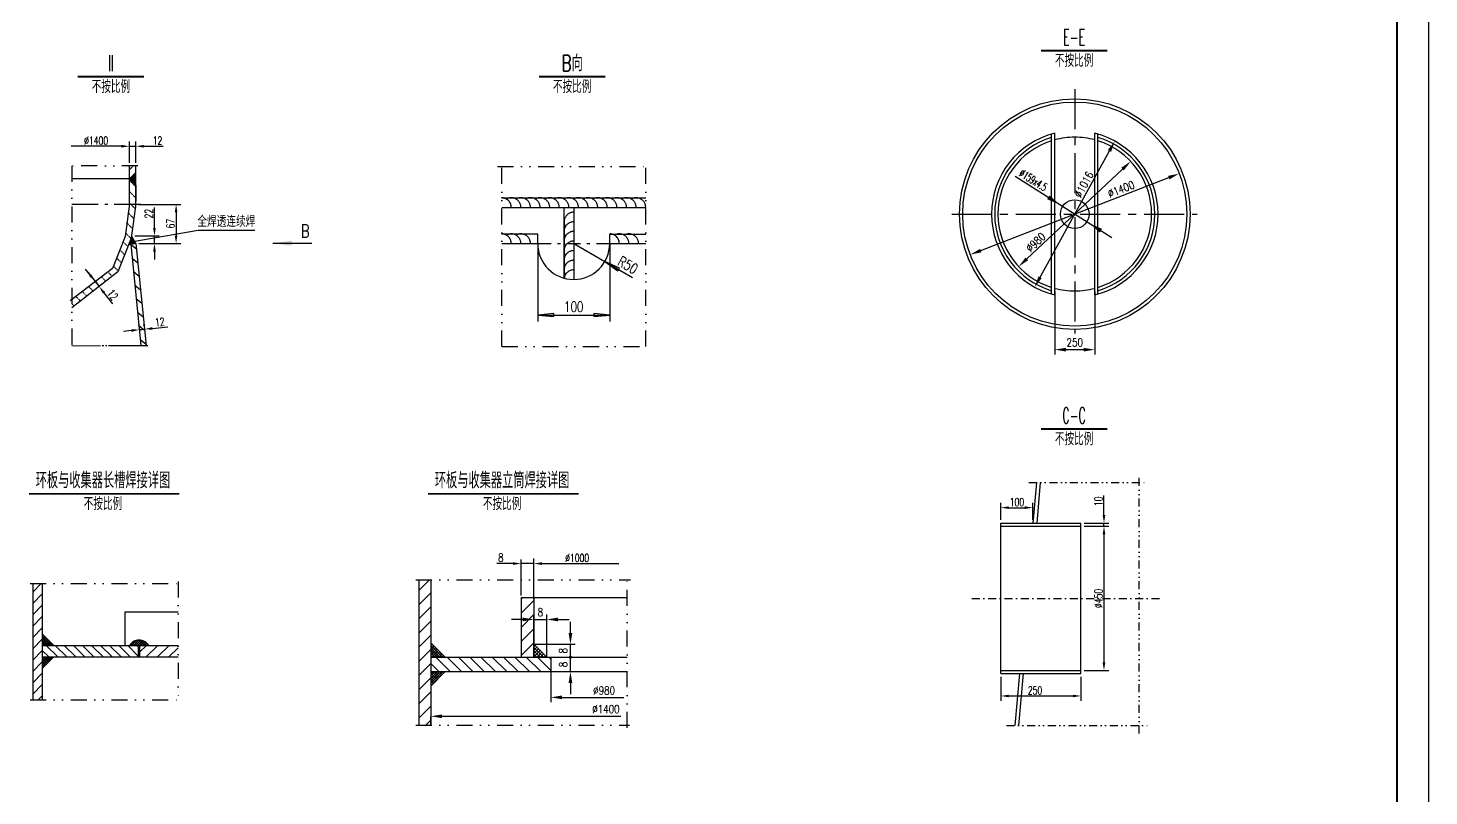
# Model space of a CAD drawing. Header units: millimetres. Extents: x 2180 to 3021, y -3886 to -2681.
# Drawn here: x 2583.3 to 3020.9, y -3453.4 to -3213.6 of the extents above; entities that cross this region are included whole.
import ezdxf
from ezdxf.enums import TextEntityAlignment as Align

# ---------------------------------------------------------------- set-up
doc = ezdxf.new("R2010")
doc.units = ezdxf.units.MM
doc.header["$LTSCALE"] = 10
doc.header["$MEASUREMENT"] = 0
for name, pattern in [('CENTER', [2, 1.25, -0.25, 0.25, -0.25]), ('DASHDOT2', [0.5, 0.25, -0.125, 0, -0.125]), ('DIVIDE', [1.25, 0.5, -0.25, 0, -0.25, 0, -0.25]), ('DIVIDE2', [0.625, 0.25, -0.125, 0, -0.125, 0, -0.125])]:
    doc.linetypes.add(name, pattern=pattern)
doc.layers.get('0').update_dxf_attribs({"linetype": 'CONTINUOUS'})
doc.layers.get('DEFPOINTS').update_dxf_attribs({"linetype": 'CONTINUOUS'})
for name, color, linetype in [('1', 2, 'CENTER'), ('2', 2, 'CONTINUOUS'), ('3', 2, 'DIVIDE')]:
    doc.layers.add(name, color=color, linetype=linetype)
doc.styles.add('H5', font='romans', dxfattribs={"width": 0.8, "bigfont": 'HZ5.SHX'})
doc.styles.add('HZ', font='txt', dxfattribs={"width": 0.5, "bigfont": 'hztxt.shx'})
doc.styles.add('HZTXT', font='ROMANS', dxfattribs={"width": 0.7, "bigfont": 'HZTXT'})
doc.dimstyles.new('STANDARD$0', dxfattribs={"dimscale": 0, "dimtxt": 4, "dimasz": 3, "dimexe": 1.5, "dimexo": 0, "dimgap": 1, "dimtad": 1, "dimdec": 0, "dimlfac": 5, "dimzin": 12, "dimdsep": 46, "dimtxsty": 'H5', "dimcen": 0, "dimadec": 0, "dimazin": 0, "dimtfac": 1, "dimtdec": 0, "dimtmove": 0, "dimatfit": 3, "dimfxl": 0, "dimtvp": 0.833333, "dimtolj": 1, "dimtzin": 1, "dimarcsym": 0})
pattern_1 = [(45, (8.23518, 12.92277), (-0.0883883476, 0.0883883476), []), (135, (8.23518, 12.92277), (-0.0883883476, -0.0883883476), [])]

# ---------------------------------------------------------------- blocks, each defined once
blk = doc.blocks.new('*X1')
at = {"color": 0}
for p, q in [((352.7, 100.26), (352.71, 100.27)), ((358.62, 94.28), (352.7, 100.21)), ((352.7, 99.2), (353.24, 99.74)), ((352.7, 98.14), (353.77, 99.21)), ((357.56, 94.28), (352.7, 99.15)), ((352.7, 97.08), (354.3, 98.68)), ((352.7, 96.02), (354.83, 98.15)), ((356.5, 94.28), (352.7, 98.09)), ((352.7, 94.95), (355.36, 97.62)), ((355.44, 94.28), (352.7, 97.02)), ((354.38, 94.28), (352.7, 95.96)), ((353.32, 94.28), (352.7, 94.9)), ((353.08, 94.28), (355.89, 97.09)), ((354.14, 94.28), (356.42, 96.56)), ((355.2, 94.28), (356.95, 96.03)), ((356.26, 94.28), (357.48, 95.5)), ((357.32, 94.28), (358.01, 94.97)), ((358.39, 94.28), (358.54, 94.44))]:
    blk.add_line(p, q, dxfattribs=at)
blk = doc.blocks.new('*X3')
at = {"color": 0}
for p, q in [((271.5, 63.79), (274.86, 67.15)), ((271.5, 59.37), (275.25, 63.12)), ((271.5, 54.95), (275.25, 58.7)), ((271.5, 50.53), (275.25, 54.28)), ((271.5, 46.11), (275.25, 49.86)), ((271.5, 41.69), (275.25, 45.44)), ((271.5, 37.27), (275.25, 41.02)), ((271.5, 32.85), (275.25, 36.6)), ((271.5, 28.43), (275.25, 32.18)), ((271.5, 24.01), (275.25, 27.76)), ((273.69, 21.78), (275.25, 23.34))]:
    blk.add_line(p, q, dxfattribs=at)
blk = doc.blocks.new('*X2')
at = {"color": 0}
for p, q in [((277.76, 89.94), (275.25, 92.45)), ((281.29, 89.94), (276.79, 94.44)), ((284.83, 89.94), (280.33, 94.44)), ((288.36, 89.94), (283.86, 94.44)), ((291.9, 89.94), (287.4, 94.44)), ((295.43, 89.94), (290.93, 94.44)), ((298.97, 89.94), (294.47, 94.44)), ((302.5, 89.94), (298, 94.44)), ((306.04, 89.94), (301.54, 94.44)), ((309.58, 89.94), (305.08, 94.44)), ((312.75, 90.3), (308.61, 94.44)), ((312.75, 93.84), (312.15, 94.44))]:
    blk.add_line(p, q, dxfattribs=at)
blk = doc.blocks.new('*X4')
at = {"color": 0}
for p, q in [((309.93, 43), (311.8, 44.87)), ((311.44, 43), (310.32, 44.11)), ((310.82, 43), (312.86, 45.04)), ((312.32, 43), (310.85, 44.47)), ((313.2, 43), (311.45, 44.75)), ((311.7, 43), (313.7, 45)), ((314.09, 43), (312.14, 44.95)), ((312.59, 43), (314.42, 44.83)), ((314.97, 43), (312.93, 45.05)), ((313.47, 43), (315.05, 44.58)), ((315.86, 43), (313.89, 44.97)), ((314.35, 43), (315.6, 44.25)), ((315.24, 43), (316.09, 43.85)), ((316.74, 43), (315.3, 44.44)), ((309.67, 43), (309.46, 43.21)), ((310.55, 43), (309.86, 43.69)), ((316.12, 43), (316.51, 43.39))]:
    blk.add_line(p, q, dxfattribs=at)
blk = doc.blocks.new('*X5')
at = {"color": 0}
for p, q in [((313.25, 83.44), (315.94, 86.13)), ((315.86, 81.63), (320.36, 86.13)), ((320.28, 81.63), (324.78, 86.13)), ((324.7, 81.63), (328.27, 85.2))]:
    blk.add_line(p, q, dxfattribs=at)
blk = doc.blocks.new('*D11')
at = {"color": 2, "linetype": 'ByBlock'}
for p, q in [((2688.82, -3526.85), (2683.73, -3526.85)), ((2691.32, -3536.8), (2691.32, -3525.6)), ((2695.32, -3526.85), (2691.32, -3526.85)), ((2695.32, -3536.8), (2695.32, -3525.6)), ((2697.82, -3526.85), (2700.32, -3526.85))]:
    blk.add_line(p, q, dxfattribs=at)
for points in [[(2688.82, -3526.44), (2688.82, -3527.27), (2691.32, -3526.85)], [(2697.82, -3526.44), (2697.82, -3527.27), (2695.32, -3526.85)]]:
    blk.add_solid(points, dxfattribs=at)
at = {"layer": 'DEFPOINTS', "color": 0, "linetype": 'ByBlock'}
for p in [(2691.32, -3526.85), (2691.32, -3537.42), (2695.32, -3537.42)]:
    blk.add_point(p, dxfattribs=at)
at = {"color": 2, "linetype": 'ByBlock', "insert": (2685.02, -3524.98), "char_height": 2.5, "attachment_point": 5, "style": 'H5'}
blk.add_mtext('\\A1;8', dxfattribs=at)
blk = doc.blocks.new('*X7')
at = {"color": 0}
for p, q in [((304, 42.02), (304.41, 42.43)), ((304, 40.96), (304.94, 41.9)), ((307.01, 38.77), (304, 41.77)), ((304, 39.9), (305.47, 41.37)), ((304, 38.84), (306, 40.84)), ((305.95, 38.77), (304, 40.71)), ((304.89, 38.77), (304, 39.65)), ((304.99, 38.77), (306.53, 40.3)), ((306.05, 38.77), (307.06, 39.77)), ((307.11, 38.77), (307.59, 39.24))]:
    blk.add_line(p, q, dxfattribs=at)
blk = doc.blocks.new('*D10')
at = {"color": 0, "linetype": 'ByBlock'}
for p, q in [((3978.79, -3544.3), (3975.29, -3544.3)), ((3982.29, -3556.08), (3982.29, -3542.8)), ((3982.29, -3544.3), (3986.36, -3544.3)), ((3986.36, -3556.08), (3986.36, -3542.8)), ((3989.86, -3544.3), (3993.36, -3544.3))]:
    blk.add_line(p, q, dxfattribs=at)
for points in [[(3978.79, -3543.72), (3978.79, -3544.89), (3982.29, -3544.3)], [(3989.86, -3543.72), (3989.86, -3544.89), (3986.36, -3544.3)]]:
    blk.add_solid(points, dxfattribs=at)
at = {"layer": 'DEFPOINTS', "color": 0, "linetype": 'ByBlock'}
for p in [(3986.36, -3544.3), (3982.29, -3556.08), (3986.36, -3556.08)]:
    blk.add_point(p, dxfattribs=at)
at = {"color": 0, "linetype": 'ByBlock', "insert": (3984.32, -3542.05), "char_height": 2.5, "attachment_point": 5, "style": 'H5'}
blk.add_mtext('\\A1;8', dxfattribs=at)
blk = doc.blocks.new('*X6')
at = {"color": 0}
for p, q in [((300, 56.93), (300.49, 57.42)), ((300, 52.51), (304, 56.51)), ((300, 48.09), (304, 52.09)), ((300, 43.67), (304, 47.67)), ((300, 39.25), (304, 43.25)), ((303.93, 38.77), (304, 38.84))]:
    blk.add_line(p, q, dxfattribs=at)
blk = doc.blocks.new('*D14')
at = {"color": 0, "linetype": 'ByBlock'}
for p, q in [((4104.84, -3369.61), (4104.84, -3389.3)), ((4117.34, -3369.61), (4117.34, -3389.3)), ((4108.34, -3387.8), (4113.84, -3387.8))]:
    blk.add_line(p, q, dxfattribs=at)
for points in [[(4108.34, -3387.22), (4108.34, -3388.38), (4104.84, -3387.8)], [(4113.84, -3387.22), (4113.84, -3388.38), (4117.34, -3387.8)]]:
    blk.add_solid(points, dxfattribs=at)
at = {"layer": 'DEFPOINTS', "color": 0, "linetype": 'ByBlock'}
for p in [(4104.84, -3369.61), (4117.34, -3369.61), (4117.34, -3387.8)]:
    blk.add_point(p, dxfattribs=at)
at = {"color": 0, "linetype": 'ByBlock', "insert": (4111.09, -3385.55), "char_height": 2.5, "attachment_point": 5, "style": 'H5'}
blk.add_mtext('\\A1;250', dxfattribs=at)
blk = doc.blocks.new('*X97')
at = {"color": 0}
for p, q in [((15589, 7422), (15649, 7482)), ((15589, 7316), (15649, 7376)), ((15595, 7216), (15635, 7255)), ((15635, 7255), (15649, 7270)), ((15607, 7122), (15660, 7175)), ((15620, 7028), (15672, 7081)), ((15633, 6935), (15684, 6987)), ((15663, 6860), (15708, 6905)), ((15694, 6784), (15738, 6829)), ((15724, 6708), (15769, 6753)), ((15755, 6633), (15799, 6677)), ((15810, 6582), (15850, 6622)), ((15870, 6536), (15910, 6576)), ((15929, 6490), (15970, 6530)), ((15989, 6443), (16030, 6484)), ((16049, 6397), (16090, 6438)), ((16108, 6350), (16150, 6392)), ((16168, 6304), (16189, 6325))]:
    blk.add_line(p, q, dxfattribs=at)
blk = doc.blocks.new('*X98')
at = {"color": 0}
blk.add_line((15649, 7579), (15613, 7615), dxfattribs=at)
blk = doc.blocks.new('*D127')
at = {"color": 0, "linetype": 'ByBlock'}
for p, q in [((2617.92, -3268.69), (2631.02, -3268.69)), ((2629.52, -3271.19), (2629.52, -3278.41)), ((2617.92, -3280.91), (2631.02, -3280.91))]:
    blk.add_line(p, q, dxfattribs=at)
for points in [[(2629.1, -3271.19), (2629.94, -3271.19), (2629.52, -3268.69)], [(2629.1, -3278.41), (2629.94, -3278.41), (2629.52, -3280.91)]]:
    blk.add_solid(points, dxfattribs=at)
at = {"layer": 'DEFPOINTS', "color": 0, "linetype": 'ByBlock'}
for p in [(2616.92, -3268.69), (2616.92, -3280.91), (2629.52, -3280.91)]:
    blk.add_point(p, dxfattribs=at)
at = {"color": 0, "linetype": 'ByBlock', "insert": (2627.77, -3274.72), "char_height": 2.5, "attachment_point": 5, "rotation": 90, "style": 'HZTXT'}
blk.add_mtext('\\A1;67', dxfattribs=at)
blk = doc.blocks.new('*D128')
at = {"color": 0, "linetype": 'ByBlock'}
for p, q in [((2604.19, -3263.47), (2601.69, -3263.47)), ((2606.69, -3268.61), (2606.69, -3261.97)), ((2606.69, -3263.47), (2608.69, -3263.47)), ((2608.69, -3268.61), (2608.69, -3261.97)), ((2611.19, -3263.47), (2617.27, -3263.47))]:
    blk.add_line(p, q, dxfattribs=at)
for points in [[(2604.19, -3263.05), (2604.19, -3263.89), (2606.69, -3263.47)], [(2611.19, -3263.05), (2611.19, -3263.89), (2608.69, -3263.47)]]:
    blk.add_solid(points, dxfattribs=at)
at = {"layer": 'DEFPOINTS', "color": 0, "linetype": 'ByBlock'}
for p in [(2608.69, -3263.47), (2606.69, -3269.61), (2608.69, -3269.61)]:
    blk.add_point(p, dxfattribs=at)
at = {"color": 0, "linetype": 'ByBlock', "insert": (2615.48, -3261.72), "char_height": 2.5, "attachment_point": 5, "style": 'HZTXT'}
blk.add_mtext('\\A1;12', dxfattribs=at)
blk = doc.blocks.new('*D137')
at = {"color": 0, "linetype": 'ByBlock'}
for p, q in [((2878.65, -3373.77), (2878.65, -3368.46)), ((2888.65, -3373.77), (2888.65, -3368.46)), ((2881.15, -3369.96), (2886.15, -3369.96))]:
    blk.add_line(p, q, dxfattribs=at)
for points in [[(2881.15, -3369.54), (2881.15, -3370.37), (2878.65, -3369.96)], [(2886.15, -3369.54), (2886.15, -3370.37), (2888.65, -3369.96)]]:
    blk.add_solid(points, dxfattribs=at)
at = {"layer": 'DEFPOINTS', "color": 0, "linetype": 'ByBlock'}
for p in [(2888.65, -3369.96), (2878.65, -3374.77), (2888.65, -3374.77)]:
    blk.add_point(p, dxfattribs=at)
at = {"color": 0, "linetype": 'ByBlock', "insert": (2883.68, -3368.21), "char_height": 2.5, "attachment_point": 5, "style": 'HZTXT'}
blk.add_mtext('\\A1;100', dxfattribs=at)
blk = doc.blocks.new('*D138')
at = {"color": 0, "linetype": 'ByBlock'}
for p, q in [((2878.65, -3422.77), (2878.65, -3430.25)), ((2903.65, -3422.77), (2903.65, -3430.25)), ((2881.15, -3428.75), (2901.15, -3428.75))]:
    blk.add_line(p, q, dxfattribs=at)
for points in [[(2881.15, -3428.34), (2881.15, -3429.17), (2878.65, -3428.75)], [(2901.15, -3428.34), (2901.15, -3429.17), (2903.65, -3428.75)]]:
    blk.add_solid(points, dxfattribs=at)
at = {"layer": 'DEFPOINTS', "color": 0, "linetype": 'ByBlock'}
for p in [(2878.65, -3421.77), (2903.65, -3421.77), (2903.65, -3428.75)]:
    blk.add_point(p, dxfattribs=at)
at = {"color": 0, "linetype": 'ByBlock', "insert": (2889.34, -3427), "char_height": 2.5, "attachment_point": 5, "style": 'HZTXT'}
blk.add_mtext('\\A1;250', dxfattribs=at)
blk = doc.blocks.new('*D139')
at = {"color": 0, "linetype": 'ByBlock'}
for p, q in [((2904.65, -3375.77), (2912.38, -3375.77)), ((2910.88, -3378.27), (2910.88, -3418.27)), ((2904.65, -3420.77), (2912.38, -3420.77))]:
    blk.add_line(p, q, dxfattribs=at)
for points in [[(2910.46, -3378.27), (2911.29, -3378.27), (2910.88, -3375.77)], [(2910.46, -3418.27), (2911.29, -3418.27), (2910.88, -3420.77)]]:
    blk.add_solid(points, dxfattribs=at)
at = {"layer": 'DEFPOINTS', "color": 0, "linetype": 'ByBlock'}
for p in [(2903.65, -3375.77), (2903.65, -3420.77), (2910.88, -3420.77)]:
    blk.add_point(p, dxfattribs=at)
at = {"color": 0, "linetype": 'ByBlock', "insert": (2909.13, -3398.31), "char_height": 2.5, "attachment_point": 5, "rotation": 90, "style": 'HZTXT'}
blk.add_mtext('\\A1;∅450', dxfattribs=at)
blk = doc.blocks.new('*D140')
at = {"color": 0, "linetype": 'ByBlock'}
for p, q in [((2910.88, -3372.27), (2910.88, -3366.19)), ((2904.65, -3374.77), (2912.38, -3374.77)), ((2904.65, -3375.77), (2912.38, -3375.77)), ((2910.88, -3375.77), (2910.88, -3374.77)), ((2910.88, -3378.27), (2910.88, -3380.77))]:
    blk.add_line(p, q, dxfattribs=at)
for points in [[(2910.46, -3372.27), (2911.29, -3372.27), (2910.88, -3374.77)], [(2910.46, -3378.27), (2911.29, -3378.27), (2910.88, -3375.77)]]:
    blk.add_solid(points, dxfattribs=at)
at = {"layer": 'DEFPOINTS', "color": 0, "linetype": 'ByBlock'}
for p in [(2903.65, -3374.77), (2903.65, -3375.77), (2910.88, -3374.77)]:
    blk.add_point(p, dxfattribs=at)
at = {"color": 0, "linetype": 'ByBlock', "insert": (2909.13, -3367.98), "char_height": 2.5, "attachment_point": 5, "rotation": 90, "style": 'HZTXT'}
blk.add_mtext('\\A1;10', dxfattribs=at)
blk = doc.blocks.new('*D141')
at = {"color": 0, "linetype": 'ByBlock'}
for p, q in [((2622.76, -3276.02), (2622.76, -3269.69)), ((2616.62, -3278.52), (2624.26, -3278.52)), ((2617.92, -3280.91), (2624.26, -3280.91)), ((2622.76, -3280.91), (2622.76, -3278.52)), ((2622.76, -3283.41), (2622.76, -3285.91))]:
    blk.add_line(p, q, dxfattribs=at)
for points in [[(2622.34, -3276.02), (2623.18, -3276.02), (2622.76, -3278.52)], [(2622.34, -3283.41), (2623.18, -3283.41), (2622.76, -3280.91)]]:
    blk.add_solid(points, dxfattribs=at)
at = {"layer": 'DEFPOINTS', "color": 0, "linetype": 'ByBlock'}
for p in [(2615.62, -3278.52), (2616.92, -3280.91), (2622.76, -3280.91)]:
    blk.add_point(p, dxfattribs=at)
at = {"color": 0, "linetype": 'ByBlock', "insert": (2621.01, -3271.6), "char_height": 2.5, "attachment_point": 5, "rotation": 90, "style": 'HZTXT'}
blk.add_mtext('\\A1;22', dxfattribs=at)

msp = doc.modelspace()

# ---------------------------------------------------------------- hatches: boundary and pattern name
at = {"layer": '2'}
h = msp.add_hatch(dxfattribs=at)
h.set_pattern_fill('ANSI37', color=256, style=0)
h.set_pattern_definition(pattern_1)
h.paths.add_polyline_path([(2614.9227168, -3260.6899147), (2616.9226968, -3262.6898947), (2616.9226968, -3260.6899147)])
h.paths.add_polyline_path([(2616.9226968, -3258.6899347), (2614.9227168, -3260.6899147), (2616.9226968, -3260.6899147)])
h = msp.add_hatch(dxfattribs=at)
h.set_pattern_fill('ANSI37', color=256, style=0)
h.set_pattern_definition(pattern_1)
h.paths.add_polyline_path([(2615.6199384, -3278.5194911), (2615.5229713, -3279.261897), (2614.7201482, -3281.2502965), (2616.9226968, -3280.9073721)])

# ---------------------------------------------------------------- linework, layer by layer
for p, q in [((2902.9779838, -3296.698579), (2902.9779838, -3246.7611181)), ((2903.9779838, -3296.9674693), (2903.9779838, -3246.4922278)), ((2916.4779838, -3296.9674693), (2916.4779838, -3246.4922278)), ((2917.4779838, -3296.698579), (2917.4779838, -3246.7611181)), ((2705.3257792, -3385.9111238), (2705.3257792, -3431.2808194)), ((2709.0757792, -3385.9111238), (2709.0757792, -3431.2808194)), ((2584.7213136, -3387.0500549), (2584.7213136, -3423.3458114)), ((2587.7213136, -3387.0500549), (2587.7213136, -3423.3458114)), ((2737.268034, -3391.4015243), (2770.4433979, -3391.4015243)), ((2737.268034, -3391.4015243), (2737.268034, -3410.0612269)), ((2741.268034, -3391.4015243), (2741.268034, -3410.0612269)), ((2613.4751174, -3395.9283937), (2630.1343438, -3395.9283937)), ((2613.4751174, -3395.9283937), (2613.4751174, -3406.3701374)), ((2591.3213136, -3406.3701374), (2587.7213136, -3402.7701374)), ((2587.7213136, -3406.3701374), (2630.1343438, -3406.3701374)), ((2617.7213136, -3406.3701374), (2617.7213136, -3409.9701374)), ((2618.1213136, -3406.3701374), (2618.1213136, -3409.9701374)), ((2713.5757792, -3410.0612269), (2709.0757792, -3405.5612269)), ((2745.3382457, -3410.0612269), (2741.268034, -3405.9910151)), ((2591.3213136, -3409.9701374), (2587.7213136, -3413.5701374)), ((2587.7213136, -3409.9701374), (2630.1343438, -3409.9701374)), ((2709.0757792, -3410.0612269), (2770.4433979, -3410.0612269)), ((2746.5757792, -3410.0612269), (2746.5757792, -3414.5612269)), ((2709.0757792, -3414.5612269), (2770.4433979, -3414.5612269)), ((2713.5757792, -3414.5612269), (2709.0757792, -3419.0612269))]:
    msp.add_line(p, q)
at = {"color": 0, "linetype": 'ByBlock'}
for p, q in [((2612.4227168, -3250.5481865), (2596.7718717, -3250.5481865)), ((2614.9227168, -3255.6899547), (2614.9227168, -3249.0481865)), ((2899.3933681, -3291.44941), (2921.0625995, -3252.0102871)), ((2895.2473698, -3285.7238279), (2925.1515715, -3257.6750705)), ((2880.8566889, -3283.1130394), (2939.5992787, -3260.3466577)), ((2602.757986, -3290.8445563), (2601.2216929, -3288.8722978)), ((2604.2942791, -3292.8168148), (2605.4610032, -3294.3146289)), ((2606.9972963, -3296.2868874), (2609.6472696, -3299.6888635)), ((2615.5540543, -3308.0757494), (2613.0667851, -3308.3277253)), ((2617.9405332, -3306.8288657), (2617.890138, -3306.3314119)), ((2618.0413236, -3307.8237734), (2619.6331599, -3307.6625104)), ((2619.5323695, -3306.6676027), (2619.4819744, -3306.1701489)), ((2622.1204291, -3307.4105345), (2626.9018362, -3306.926148)), ((2741.268034, -3379.8300121), (2741.268034, -3379.3300121)), ((2743.768034, -3380.8300121), (2767.854958, -3380.8300121)), ((2752.6988485, -3402.4910151), (2752.6988485, -3398.9910151)), ((2741.268034, -3405.9910151), (2754.1988485, -3405.9910151)), ((2752.6988485, -3414.5612269), (2752.6988485, -3405.9910151)), ((2745.3382457, -3410.0612269), (2754.1988485, -3410.0612269)), ((2752.6988485, -3418.0612269), (2752.6988485, -3421.5612269)), ((2709.0757792, -3431.2808194), (2709.0757792, -3428.6300631))]:
    msp.add_line(p, q, dxfattribs=at)
for radius in [36, 35, 4.48]:
    msp.add_circle((2910.2279838, -3271.7298485), radius)
for centre, radius, start, end in [((2910.2279838, -3271.7298485), 26, 103.909241778, 256.090758222), ((2910.2279838, -3271.7298485), 26, 283.909241778, 76.090758222), ((2910.2279838, -3271.7298485), 25, 106.857956022, 253.142043978), ((2910.2279838, -3271.7298485), 24, 107.582776008, 252.417223992), ((2910.2279838, -3271.7298485), 24, 90, 105.0947871), ((2910.2279838, -3271.7298485), 24, 74.9052129, 90), ((2910.2279838, -3271.7298485), 25, 286.857956022, 73.142043978), ((2910.2279838, -3271.7298485), 24, 287.582776008, 72.417223992), ((2910.2279838, -3271.7298485), 24, 254.9052129, 270), ((2910.2279838, -3271.7298485), 24, 270, 285.0947871), ((2617.9649779, -3408.2903519), 3.5583473, 32.652496948, 147.347503052)]:
    msp.add_arc(centre, radius, start, end)
for points in [[(2612.4227168, -3250.1315198), (2612.4227168, -3250.9648532), (2614.9227168, -3250.5481865)], [(2920.5513516, -3251.7293897), (2921.5738474, -3252.2911845), (2922.7479841, -3248.9427998)], [(2924.7525031, -3257.2496035), (2925.5506398, -3258.1005376), (2927.7043737, -3255.2806602)], [(2939.3884789, -3259.8027448), (2939.8100786, -3260.8905705), (2942.862756, -3259.0818587)], [(2880.6458891, -3282.5691265), (2881.0674887, -3283.6569523), (2877.5932117, -3284.3778384)], [(2894.8483014, -3285.2983608), (2895.6464382, -3286.1492949), (2892.6945676, -3288.1182382)], [(2603.0866957, -3290.5885075), (2602.4292762, -3291.1006052), (2604.2942791, -3292.8168148)], [(2607.326006, -3296.0308386), (2606.6685865, -3296.5429363), (2605.4610032, -3294.3146289)], [(2898.8821203, -3291.1685125), (2899.904616, -3291.7303074), (2897.7079835, -3294.5168973)], [(2615.5120583, -3307.6612045), (2615.5960503, -3308.4902942), (2618.0413236, -3307.8237734)], [(2622.0784331, -3306.9959896), (2622.1624251, -3307.8250793), (2619.6331599, -3307.6625104)], [(2743.768034, -3380.4133454), (2743.768034, -3381.2466787), (2741.268034, -3380.8300121)], [(2752.1155152, -3402.4910151), (2753.2821819, -3402.4910151), (2752.6988485, -3405.9910151)], [(2752.1155152, -3418.0612269), (2753.2821819, -3418.0612269), (2752.6988485, -3414.5612269)]]:
    msp.add_solid(points, dxfattribs=at)
at = {"color": 2, "linetype": 'ByBlock'}
for points in [[(2901.597117, -3267.0834051), (2902.3470898, -3265.9012288), (2905.5186323, -3268.7422353)], [(2918.0269021, -3277.5064629), (2918.7768749, -3276.3242866), (2914.8553596, -3274.6654564)]]:
    msp.add_solid(points, dxfattribs=at)
at = {"layer": '1'}
for p, q in [((2910.2279838, -3232.7334344), (2910.2279838, -3309.0476962)), ((2605.2228138, -3268.6898347), (2596.9228968, -3268.6898347)), ((2608.2227838, -3268.6898347), (2607.2227938, -3268.6898347)), ((2618.5226808, -3268.6898347), (2610.2227638, -3268.6898347)), ((2871.8635613, -3271.7298485), (2948.4873211, -3271.7298485)), ((2617.1057631, -3282.7144296), (2615.6469459, -3281.5236266)), ((2742.4685973, -3280.8897127), (2746.6352223, -3280.8897127)), ((2748.6352023, -3280.8897127), (2749.6351923, -3280.8897127)), ((2751.6351723, -3280.8897127), (2755.8017973, -3280.8897127)), ((2757.8017773, -3280.8897127), (2758.8017673, -3280.8897127)), ((2760.8017473, -3280.8897127), (2764.9683723, -3280.8897127)), ((2615.7802935, -3285.5050142), (2617.5334404, -3286.9360572)), ((2617.9611144, -3291.1576525), (2616.2079659, -3289.7265933)), ((2616.6356448, -3293.9482372), (2618.3887918, -3295.3792802)), ((2618.8164707, -3299.600924), (2617.0633222, -3298.1698649)), ((2617.4910642, -3302.391486), (2619.2441431, -3303.8225031)), ((2618.3463525, -3310.8347317), (2620.0994994, -3312.2657746)), ((2596.9228968, -3312.7993871), (2605.9228068, -3312.798557)), ((2606.4228018, -3312.7985082), (2606.9227968, -3312.7984594)), ((2607.4227918, -3312.7984106), (2607.9227868, -3312.7983617)), ((2608.4227818, -3312.7983292), (2620.7202644, -3312.797518))]:
    msp.add_line(p, q, dxfattribs=at)
at = {"layer": '1', "linetype": 'DIVIDE'}
for p, q in [((2731.2191656, -3313.1040132), (2731.2191656, -3255.3316201)), ((2776.2187156, -3313.1040132), (2776.2187156, -3255.3316201)), ((2617.5392967, -3256.6899547), (2596.4229018, -3256.6899547)), ((2596.9228734, -3256.6899547), (2596.9307744, -3313.2993821))]:
    msp.add_line(p, q, dxfattribs=at)
at = {"layer": '1', "linetype": 'Continuous'}
for p, q in [((2891.5832644, -3259.901636), (2921.8098547, -3279.077389)), ((2742.4685973, -3280.8897127), (2742.4685973, -3305.2406597)), ((2753.7184848, -3280.8897127), (2763.4611608, -3286.5146565)), ((2764.9683723, -3280.8897127), (2764.9683723, -3305.2406597)), ((2742.4685973, -3303.2406797), (2764.9683723, -3303.2406797)), ((2619.6718221, -3308.044147), (2617.9186735, -3306.6130878)), ((2619.6331599, -3307.6625104), (2618.0413236, -3307.8237734))]:
    msp.add_line(p, q, dxfattribs=at)
at = {"layer": '1', "linetype": 'ByBlock'}
for p, q in [((2746.5757792, -3414.5612269), (2746.5757792, -3424.0902156)), ((2750.0757792, -3422.5902156), (2769.3556312, -3422.5902156)), ((2712.5757792, -3428.5131962), (2768.4016037, -3428.5131962))]:
    msp.add_line(p, q, dxfattribs=at)
at = {"layer": '1', "linetype": 'Continuous'}
for points in [[(2763.4611608, -3286.5146565), (2767.5411982, -3289.4476756), (2768.0411932, -3288.5816687), (2763.4611608, -3286.5146565), (2772.1212956, -3291.5146879)], [(2742.4685973, -3303.2406797), (2747.4685473, -3303.7406747), (2747.4685473, -3302.7406847), (2742.4685973, -3303.2406797)], [(2764.9683723, -3303.2406797), (2759.9684223, -3302.7406684), (2759.9684223, -3303.7406584), (2764.9683723, -3303.2406797)]]:
    msp.add_lwpolyline(points, dxfattribs=at)
at = {"layer": '1'}
for centre, start, end in [((2731.2187098, -3269.6398252), 0, 90.0781906), ((2734.2186798, -3269.6398252), 0, 120), ((2737.2186498, -3269.6398252), 0, 120), ((2740.2186198, -3269.6398252), 0, 120), ((2743.2185898, -3269.6398252), 0, 120), ((2746.2185598, -3269.6398252), 0, 120), ((2749.2185298, -3269.6398252), 0, 120), ((2752.2184998, -3269.6398252), 0, 120), ((2755.2184698, -3269.6398252), 0, 120), ((2758.2184398, -3269.6398252), 0, 120), ((2761.2184098, -3269.6398252), 0, 120), ((2764.2183798, -3269.6398252), 0, 120), ((2767.2183498, -3269.6398252), 0, 120), ((2770.2183198, -3269.6398252), 0, 120), ((2773.2182898, -3269.6398252), 0, 120), ((2753.7192661, -3274.1397802), 90, 210), ((2753.7190057, -3280.1397202), 90, 210), ((2753.7191359, -3277.1397502), 90, 210), ((2731.2187098, -3280.8897127), 0, 90.077375306), ((2734.2186798, -3280.8897127), 0, 120), ((2737.2186498, -3280.8897127), 0, 120), ((2753.7188755, -3283.1396902), 90, 210), ((2764.9683723, -3280.8897127), 119.877996557, 120), ((2764.9683723, -3280.8897127), 0, 89.925167467), ((2767.9683423, -3280.8897127), 0, 120), ((2770.9683123, -3280.8897127), 0, 120), ((2753.718615, -3289.1396302), 90, 210), ((2753.7187452, -3286.1396602), 90, 210), ((2753.7184848, -3292.1396002), 90, 172.33772539)]:
    msp.add_arc(centre, 2.9999697, start, end, dxfattribs=at)
at = {"layer": '1', "linetype": 'ByBlock'}
msp.add_solid([(2750.0757792, -3422.0068823), (2750.0757792, -3423.1735489), (2746.5757792, -3422.5902156)], dxfattribs=at)
at = {"layer": '2'}
for p, q in [((3020.8700341, -3878.4048794), (3020.8700341, -2689.4048794)), ((2616.9226968, -3258.6899347), (2614.9227168, -3260.6899147)), ((2616.9226968, -3260.6899147), (2596.9228968, -3260.6899147)), ((2616.9226968, -3262.6898947), (2614.9227168, -3260.6899147)), ((2731.2208583, -3266.646273), (2776.2204083, -3266.646273)), ((2731.2187098, -3269.6398252), (2776.2182598, -3269.6398252)), ((2750.7368733, -3291.7372903), (2750.7368733, -3269.6398252)), ((2753.7184848, -3269.6398252), (2753.7184848, -3292.1396002)), ((2616.0449909, -3280.2502889), (2636.3899161, -3276.7669802)), ((2636.3899161, -3276.7669802), (2654.123875, -3276.7669802)), ((2616.9226968, -3280.9073721), (2614.7201482, -3281.2502965)), ((2616.9226968, -3280.9073721), (2615.6199384, -3278.5194911)), ((2659.708685, -3280.8163164), (2671.9429439, -3280.8163164)), ((2731.2187098, -3280.8897127), (2742.4685973, -3280.8897127)), ((2742.4685973, -3277.9493617), (2731.2198605, -3277.9493617)), ((2742.4685973, -3280.8897127), (2742.4685973, -3277.9493617)), ((2764.9683723, -3277.9493617), (2776.2194105, -3277.9493617)), ((2764.9683723, -3280.8897127), (2764.9683723, -3277.9493617)), ((2764.9683723, -3280.8897127), (2776.2182598, -3280.8897127)), ((2601.9456912, -3289.8017505), (2605.4610032, -3294.3146289)), ((2898.2595407, -3355.4999655), (2897.1273301, -3368.1844837)), ((2899.4643116, -3355.4999655), (2898.3321009, -3368.1844837)), ((2887.1273301, -3368.1844837), (2912.1273301, -3368.1844837)), ((2887.1273301, -3415.1844837), (2887.1273301, -3368.1844837)), ((2887.1273301, -3369.1844837), (2912.1273301, -3369.1844837)), ((2912.1273301, -3415.1844837), (2912.1273301, -3368.1844837)), ((2887.1273301, -3414.1844837), (2912.1273301, -3414.1844837)), ((2887.1273301, -3415.1844837), (2912.1273301, -3415.1844837)), ((2892.9321449, -3415.1844837), (2891.4821402, -3431.4293499)), ((2894.1369157, -3415.1844837), (2892.686911, -3431.4293499))]:
    msp.add_line(p, q, dxfattribs=at)
at = {"layer": '2', "linetype": 'Continuous'}
for p, q in [((2614.9227168, -3268.6898347), (2614.9227168, -3256.6899547)), ((2616.9226968, -3268.6898347), (2616.9226968, -3256.6899547)), ((2615.3394951, -3281.1538677), (2618.5452688, -3312.7982459)), ((2616.9226968, -3280.9073721), (2620.1533721, -3312.7975554))]:
    msp.add_line(p, q, dxfattribs=at)
at = {"layer": '2', "linetype": 'DIVIDE2'}
for p, q in [((2895.8366136, -3355.4999655), (2933.1122461, -3355.4999655)), ((2930.3185125, -3433.9217953), (2930.3185125, -3353.3792436)), ((2888.9057654, -3431.4293499), (2933.6490912, -3431.4293499))]:
    msp.add_line(p, q, dxfattribs=at)
at = {"layer": '2', "linetype": 'ByBlock'}
msp.add_line((2741.268034, -3391.8939282), (2741.268034, -3379.2041558), dxfattribs=at)
at = {"layer": '2', "linetype": 'DIVIDE'}
for p, q in [((2630.1343438, -3386.4461662), (2630.1343438, -3424.1222383)), ((2704.3957412, -3385.9111238), (2771.4566293, -3385.9111238)), ((2770.4433979, -3432.0896484), (2770.4433979, -3385.0850081)), ((2583.9772832, -3387.0500549), (2630.8273291, -3387.0500549)), ((2583.9772832, -3423.3458114), (2630.9136475, -3423.3458114)), ((2704.3957412, -3431.2808194), (2771.1099318, -3431.2808194))]:
    msp.add_line(p, q, dxfattribs=at)
at = {"layer": '2', "linetype": 'DASHDOT2'}
msp.add_line((2878.1096699, -3391.6844837), (2937.0431342, -3391.6844837), dxfattribs=at)
at = {"layer": '2', "color": 1, "const_width": 0.6}
msp.add_lwpolyline([(3010.8700341, -3868.4048794), (3010.8700341, -2699.4048794)], dxfattribs=at)
at = {"layer": '2', "const_width": 0.6}
for points in [[(2899.6345833, -3220.6756165), (2920.3870905, -3220.6756165)], [(2598.7759418, -3228.8273902), (2619.528449, -3228.8273902)], [(2742.8457124, -3228.8273902), (2763.5982196, -3228.8273902)], [(2899.6345833, -3338.8139721), (2920.3870905, -3338.8139721)], [(2583.5672251, -3359.0502092), (2630.5427116, -3359.0502092)], [(2708.246796, -3359.0502092), (2755.2222824, -3359.0502092)]]:
    msp.add_lwpolyline(points, dxfattribs=at)
at = {"layer": '2', "linetype": 'Continuous'}
for points in [[(2614.9224564, -3268.5495855), (2613.6166752, -3278.7110561), (2609.6477045, -3288.7026229), (2596.4742385, -3298.8266394)], [(2616.9224364, -3268.5472255), (2615.5229713, -3279.261897), (2611.2734044, -3289.7870521), (2596.9290523, -3300.9606023)]]:
    msp.add_lwpolyline(points, dxfattribs=at)
at = {"layer": '2', "const_width": 0.5}
msp.add_lwpolyline([(2752.4488485, -3410.0612269, 1), (2752.9488485, -3410.0612269, 1)], format="xyb", close=True, dxfattribs=at)
at = {"layer": '2'}
msp.add_arc((2753.7184848, -3280.8897127), 11.2498865, 180, 0, dxfattribs=at)
msp.add_solid([(2659.708685, -3280.8163164), (2665.6537086, -3280.0265027), (2665.6537086, -3281.6061286)], dxfattribs=at)
at = {"layer": '2', "linetype": 'ByBlock'}
msp.add_solid([(2712.5757792, -3427.9298629), (2712.5757792, -3429.0965295), (2709.0757792, -3428.5131962)], dxfattribs=at)
at = {"layer": '3'}
for p, q in [((2729.9567117, -3256.8899527), (2777.7043044, -3256.8899527)), ((2614.9227168, -3260.6899147), (2616.9226968, -3262.6898947)), ((2614.9227168, -3268.6898347), (2614.9227168, -3260.6899147)), ((2616.9226968, -3262.6898947), (2616.9226968, -3268.5452317)), ((2616.9038099, -3268.6898347), (2614.9227168, -3268.6898347)), ((2616.9226968, -3268.5452317), (2616.9038099, -3268.6898347)), ((2731.2191656, -3313.1040132), (2776.2621468, -3313.1040132))]:
    msp.add_line(p, q, dxfattribs=at)
msp.add_lwpolyline([(2616.9226968, -3268.5452317), (2616.9038099, -3268.6898347), (2614.9227168, -3268.6898347), (2614.9227168, -3260.6899147), (2616.9226968, -3262.6898947)], close=True, dxfattribs=at)
at = {"layer": 'DEFPOINTS', "color": 0, "linetype": 'ByBlock'}
for p in [(2922.7479841, -3248.9427998), (2927.7043737, -3255.2806602), (2614.9227168, -3256.6899547), (2942.862756, -3259.0818587), (2877.5932117, -3284.3778384), (2892.6945676, -3288.1182382), (2604.2942791, -3292.8168148), (2605.4610032, -3294.3146289), (2605.4610032, -3294.3146289), (2897.7079835, -3294.5168973), (2618.0413236, -3307.8237734), (2619.6331599, -3307.6625104), (2619.6331599, -3307.6625104), (2741.268034, -3380.8300121), (2737.268034, -3391.8939282), (2741.268034, -3405.9910151), (2752.6988485, -3405.9910151), (2745.3382457, -3410.0612269), (2746.5757792, -3414.5612269), (2709.0757792, -3431.2808194)]:
    msp.add_point(p, dxfattribs=at)

# ---------------------------------------------------------------- block references
at = {"layer": '2'}
for name, p in [('*X3', (2433.8263316, -3453.0621187)), ('*X6', (2437.267729, -3448.8262772)), ('*X7', (2437.267729, -3448.8262772)), ('*X2', (2433.8263316, -3504.5012336))]:
    msp.add_blockref(name, p, dxfattribs=at)
for name, p, xscale, yscale, zscale in [('*X3', (2367.5217555, -3440.7708508), 0.8, 0.8, 0.8), ('*X1', (2376.1042987, -3462.9386837), 0.6000000000000001, 0.6000000000000001, 0.6000000000000001), ('*X2', (2367.5217555, -3481.9221427), 0.8, 0.8, 0.8), ('*X4', (2367.5217555, -3440.7708508), 0.8, 0.8, 0.8), ('*X5', (2367.5217555, -3475.277131), 0.8, 0.8, 0.8), ('*X1', (2444.5545106, -3480.7719098), 0.75, 0.75, 0.75)]:
    msp.add_blockref(name, p, dxfattribs=dict(at, xscale=xscale, yscale=yscale, zscale=zscale))
at = {"layer": '2', "rotation": 180}
for p, xscale, yscale, zscale in [((2376.1042987, -3353.4015911), -0.6000000000000001, 0.6000000000000001, 0.6000000000000001), ((2444.5545106, -3343.850544), -0.75, 0.75, 0.75)]:
    msp.add_blockref('*X1', p, dxfattribs=dict(at, xscale=xscale, yscale=yscale, zscale=zscale))
at = {"layer": '3', "xscale": -0.033333, "yscale": 0.033333, "zscale": 0.033333}
for name in ['*X98', '*X97']:
    msp.add_blockref(name, (3136.561818, -3510.5307903), dxfattribs=at)

# ---------------------------------------------------------------- texts
at = {"color": 0, "linetype": 'ByBlock', "char_height": 2.5, "attachment_point": 5, "style": 'HZTXT'}
for s, insert in [('\\A1;∅1400', (2604.542731, -3248.7981865)), ('%%c1000', (2754.7975536, -3379.0800121))]:
    msp.add_mtext(s, dxfattribs=dict(at, insert=insert))
at = {"color": 0, "linetype": 'ByBlock', "char_height": 2.5, "attachment_point": 5}
for s, insert, rotation, style in [('%%c1016', (2913.0677695, -3262.4959627), 61.214069522, 'H5'), ('%%c1400', (2924.7040372, -3263.9311969), 21.184426252, 'H5'), ('%%c980', (2898.019653, -3280.5261619), 43.166222628, 'H5'), ('12', (2609.7095702, -3296.9154551), 307.916850259, 'HZTXT'), ('12', (2624.4150162, -3305.4398575), 5.78468585, 'HZTXT'), ('8', (2750.4488485, -3408.026121), 90, 'H5'), ('8', (2750.4488485, -3412.3160293), 90, 'H5')]:
    msp.add_mtext(s, dxfattribs=dict(at, insert=insert, rotation=rotation, style=style))
at = {"layer": '1'}
for s, height, style, width, p in [('E-E', 5, 'HZ', 0.5, (2910.0163109, -3218.9644448)), ('II', 5, 'HZ', 0.5, (2609.1576694, -3227.1162184)), ('B向', 5, 'HZTXT', 0.7, (2753.2274399, -3227.1162184)), ('不按比例', 4, 'HZ', 0.75, (2910.0163109, -3225.7755655)), ('不按比例', 4, 'HZ', 0.75, (2609.1576694, -3233.9273392)), ('不按比例', 4, 'HZ', 0.75, (2753.2274399, -3233.9273392)), ('C-C', 5, 'HZ', 0.5, (2910.0163109, -3337.1028004)), ('不按比例', 4, 'HZ', 0.75, (2910.0163109, -3343.9139211)), ('环板与收集器长槽焊接详图', 5, 'HZTXT', 0.7, (2606.6695914, -3357.3390374)), ('环板与收集器立筒焊接详图', 5, 'HZTXT', 0.7, (2731.3491623, -3357.3390374)), ('不按比例', 4, 'HZ', 0.75, (2606.6695914, -3364.1501582)), ('不按比例', 4, 'HZ', 0.75, (2731.3491623, -3364.1501582))]:
    msp.add_text(s, height=height, dxfattribs=dict(at, style=style, width=width)).set_placement(p, align=Align.CENTER)
at = {"layer": '1', "color": 2, "linetype": 'ByBlock', "style": 'H5', "width": 0.6}
msp.add_text('%%C159x4.5', height=2.5, rotation=327.608952772, dxfattribs=at).set_placement((2897.2907229, -3261.1227476), align=Align.MIDDLE)
at = {"layer": '1', "linetype": 'Continuous', "style": 'HZ', "width": 0.75}
for s, height, p in [('全焊透连续焊', 3.5, (2645.2209495, -3275.7506281)), ('B', 4, (2669.8216039, -3279.011034)), ('100', 3.199968, (2753.7184848, -3302.2406897))]:
    msp.add_text(s, height=height, dxfattribs=at).set_placement(p, align=Align.CENTER)
msp.add_text('R50', height=3.199968, rotation=330, dxfattribs=at).set_placement((2769.8519079, -3289.0283261), align=Align.CENTER)
at = {"layer": '1', "linetype": 'ByBlock', "char_height": 2.5, "attachment_point": 5, "style": 'H5'}
for s, insert in [('%%c980', (2763.2127708, -3420.4501696)), ('%%c1400', (2763.7726617, -3426.2631962))]:
    msp.add_mtext(s, dxfattribs=dict(at, insert=insert))

# ---------------------------------------------------------------- dimensions: what is measured, and where the dimension line sits
at = {"layer": '1'}
dim = msp.add_linear_dim(base=(2737.268034, -3380.8300121), p1=(2741.268034, -3391.4015243), p2=(2737.268034, -3391.4015243), text='8', dimstyle='STANDARD$0', override={"dimscale": 1, "dimtxt": 2.5, "dimasz": 2.5, "dimexe": 1.25, "dimexo": 0.625, "dimgap": 0.625, "dimlfac": 20, "dimcen": 2.5, "dimclrd": 2, "dimclre": 2, "dimclrt": 2, "dimtdec": 0, "dimtofl": 1, "dimatfit": 2}, dxfattribs=at)
dim.commit()
dim.dimension.update_dxf_attribs({"geometry": '*D11', "text_midpoint": (2730.9763673, -3380.8300121), "dimtype": 160, "insert": (45.9523096, 146.0227699)})
dim = msp.add_linear_dim(base=(2745.3382457, -3398.281881), p1=(2741.268034, -3410.0612269), p2=(2745.3382457, -3410.0612269), text='8', dimstyle='STANDARD$0', override={"dimscale": 1, "dimtxt": 2.5, "dimasz": 3.5, "dimlfac": 20, "dimtofl": 1, "dimtmove": 2}, dxfattribs=at)
dim.commit()
dim.dimension.update_dxf_attribs({"geometry": '*D10', "text_midpoint": (2743.3031398, -3396.031881), "insert": (-1241.0176064, 146.0227699)})
at = {"layer": '2'}
for base, p1, p2, text, picture, middle, set_off in [((2616.9226968, -3250.5481865), (2614.9227168, -3256.6899547), (2616.9226968, -3256.6899547), '12', '*D128', (2623.7143635, -3250.5481865), (8.2351819, 12.9227678)), ((2897.1273301, -3363.3699803), (2887.1273301, -3368.1844837), (2897.1273301, -3368.1844837), '100', '*D137', (2892.1587565, -3363.3699803), (8.4763973, 6.5858387)), ((2912.1273301, -3422.1685026), (2887.1273301, -3415.1844837), (2912.1273301, -3415.1844837), '250', '*D138', (2897.8160131, -3422.1685026), (8.4763973, 6.5858387))]:
    dim = msp.add_linear_dim(base=base, p1=p1, p2=p2, text=text, dimstyle='STANDARD$0', override={"dimtxt": 2.5, "dimasz": 2.5, "dimexe": 1.5, "dimexo": 1, "dimgap": 0.5, "dimtad": 1, "dimtih": 0, "dimtoh": 0, "dimdec": 3, "dimzin": 8, "dimtxsty": 'HZTXT', "dimcen": 0, "dimtfac": 0.6, "dimtdec": 3, "dimtofl": 1, "dimtzin": 8}, dxfattribs=at)
    dim.commit()
    dim.dimension.update_dxf_attribs({"geometry": picture, "text_midpoint": middle, "dimtype": 160, "insert": set_off})
for base, p1, text, picture, middle in [((2629.5205342, -3280.9073721), (2616.9226968, -3268.6898347), '67', '*D127', (2629.5205342, -3274.721634)), ((2622.7591145, -3280.9073721), (2615.6199384, -3278.5194911), '22', '*D141', (2622.7591145, -3271.6028244))]:
    dim = msp.add_linear_dim(base=base, p1=p1, p2=(2616.9226968, -3280.9073721), angle=90, text=text, dimstyle='STANDARD$0', override={"dimtxt": 2.5, "dimasz": 2.5, "dimexe": 1.5, "dimexo": 1, "dimgap": 0.5, "dimtad": 1, "dimtih": 0, "dimtoh": 0, "dimdec": 3, "dimzin": 8, "dimtxsty": 'HZTXT', "dimcen": 0, "dimtfac": 0.6, "dimtdec": 3, "dimtofl": 1, "dimtzin": 8}, dxfattribs=at)
    dim.commit()
    dim.dimension.update_dxf_attribs({"geometry": picture, "text_midpoint": middle, "dimtype": 160})
dim = msp.add_linear_dim(base=(2916.4779838, -3314.045851), p1=(2903.9779838, -3295.8521381), p2=(2916.4779838, -3295.8521381), angle=180, text='250', dimstyle='STANDARD$0', override={"dimscale": 1, "dimtxt": 2.5, "dimasz": 3.5, "dimlfac": 20, "dimtofl": 1, "dimtmove": 2}, dxfattribs=at)
dim.commit()
dim.dimension.update_dxf_attribs({"geometry": '*D14', "text_midpoint": (2910.2279838, -3311.795851), "insert": (-1200.8615886, 73.7553689)})
for base, p2, text, picture, middle in [((2919.3546243, -3368.1844837), (2912.1273301, -3368.1844837), '10', '*D140', (2919.3546243, -3361.392817)), ((2919.3546243, -3414.1844837), (2912.1273301, -3414.1844837), '%%c450', '*D139', (2919.3546243, -3391.7245548))]:
    dim = msp.add_linear_dim(base=base, p1=(2912.1273301, -3369.1844837), p2=p2, angle=90, text=text, dimstyle='STANDARD$0', override={"dimtxt": 2.5, "dimasz": 2.5, "dimexe": 1.5, "dimexo": 1, "dimgap": 0.5, "dimtad": 1, "dimtih": 0, "dimtoh": 0, "dimdec": 3, "dimzin": 8, "dimtxsty": 'HZTXT', "dimcen": 0, "dimtfac": 0.6, "dimtdec": 3, "dimtofl": 1, "dimtzin": 8}, dxfattribs=at)
    dim.commit()
    dim.dimension.update_dxf_attribs({"geometry": picture, "text_midpoint": middle, "dimtype": 160, "insert": (8.4763973, 6.5858387)})

doc.saveas('drawing.dxf')
